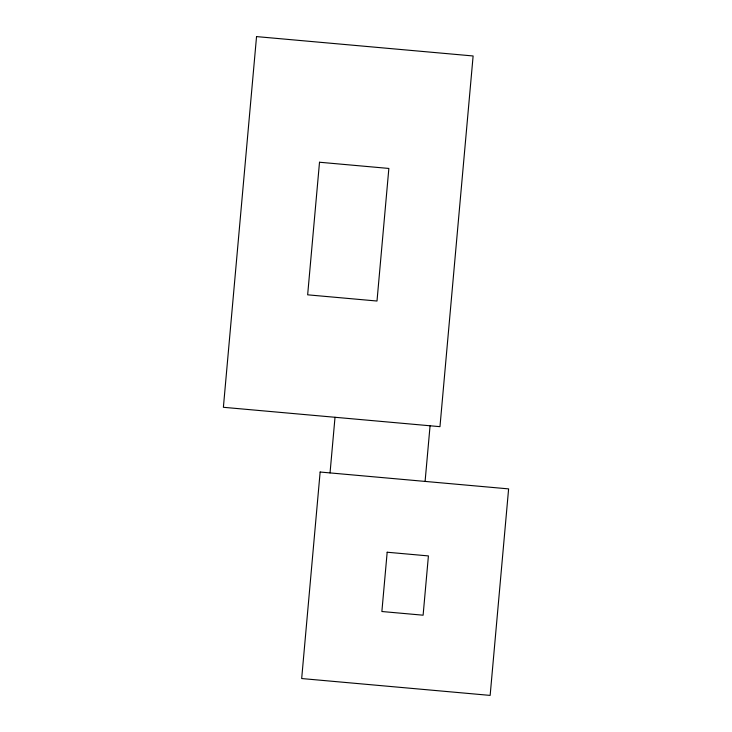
<?xml version="1.0" encoding="UTF-8"?>
<svg xmlns="http://www.w3.org/2000/svg" width="732" height="732" viewBox="0 0 732 732"><rect width="100%" height="100%" fill="white"/><g stroke="black" fill="none" stroke-linecap="round" stroke-linejoin="round"><path stroke-width="1.1" d="M330.041 472.918L335.018 417.277M425.091 481.418L430.068 425.777M256.539 36.6L223.388 407.294L439.969 426.665L473.119 55.971L256.539 36.6M319.509 162.239L307.65 294.822L376.998 301.026L388.857 168.442L319.509 162.239M320.14 472.03L301.675 678.546L490.147 695.4L508.612 488.885L320.14 472.03M387.173 552.23L381.875 611.513L423.114 615.2L428.412 555.917L387.173 552.23"/></g></svg>
